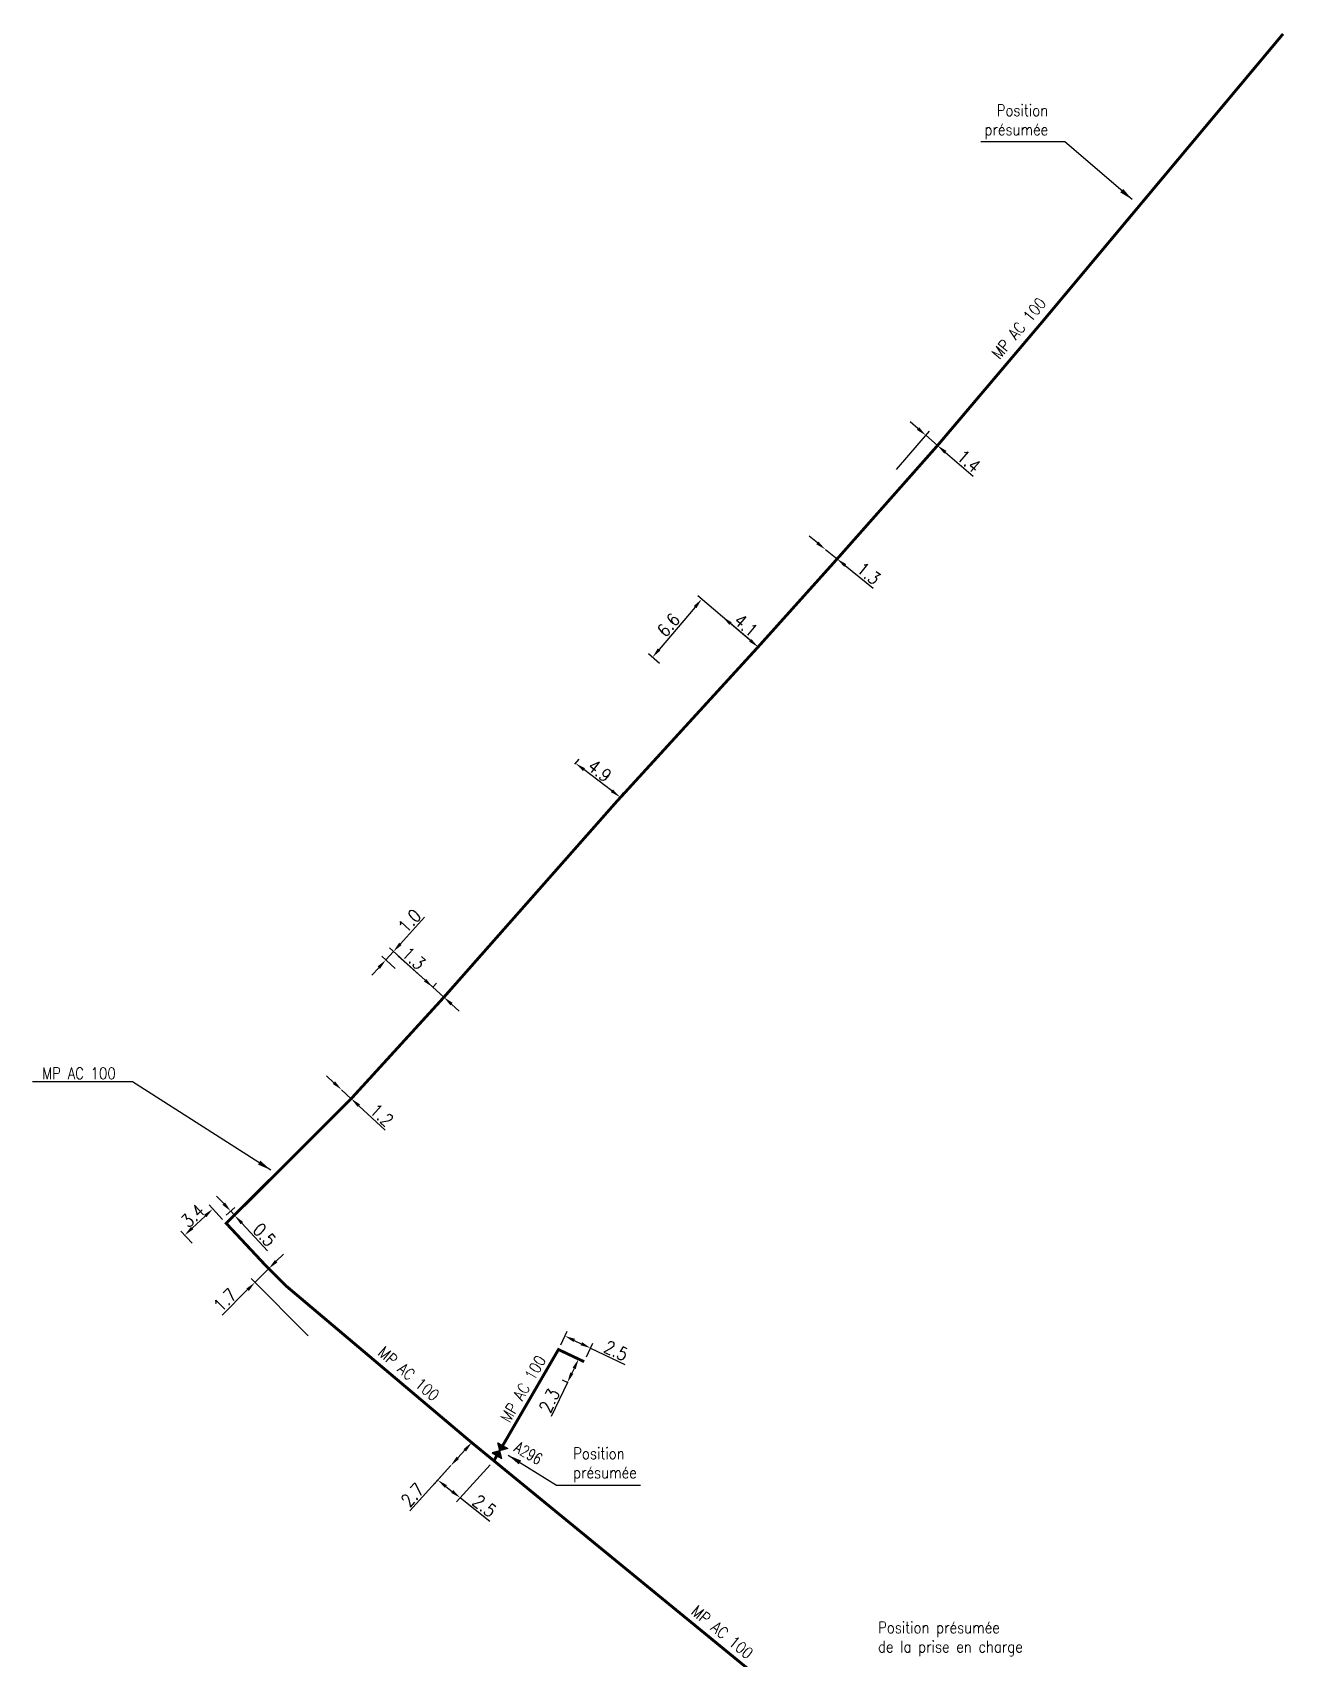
# Model space of a CAD drawing. Header units: millimetres. Extents: x 185000 to 186005, y 127000 to 128000.
# Drawn here: x 185891.1 to 186000.1, y 127480.8 to 127622.3 of the extents above; entities that cross this region are included whole.
import ezdxf
from ezdxf.enums import TextEntityAlignment as Align

# ---------------------------------------------------------------- set-up
doc = ezdxf.new("R2010")
doc.units = ezdxf.units.MM
doc.header["$PDMODE"] = 34
doc.layers.get('0').update_dxf_attribs({"linetype": 'CONTINUOUS'})
doc.layers.get('DEFPOINTS').update_dxf_attribs({"linetype": 'CONTINUOUS'})
doc.layers.add('G_120', color=4, linetype='CONTINUOUS')
doc.layers.add('G_300', color=7, linetype='CONTINUOUS')
doc.styles.add('G_ROMANS', font='ROMANS.SHX', dxfattribs={"width": 0.75})
doc.styles.get("Standard").update_dxf_attribs({"font": 'romans.shx', "width": 0.85})
doc.linetypes.add('G_TYPB_AP', pattern='A,5,-0.3,["o",Standard,S=1.5,R=0,X=0,Y=-0.5],-1.65', length=6.95)
doc.dimstyles.get("Standard").update_dxf_attribs({"dimtxt": 1.5, "dimasz": 1.2, "dimexe": 0.625, "dimexo": 0.625, "dimgap": 0.25, "dimtad": 1, "dimdec": 1, "dimzin": 0, "dimdsep": 46, "dimtxsty": 'Standard', "dimcen": -0.5, "dimadec": 0, "dimazin": 0, "dimtfac": 1, "dimtdec": 1, "dimtmove": 0, "dimatfit": 3, "dimfxl": 0, "dimtolj": 1, "dimtzin": 0, "dimarcsym": 0})

# ---------------------------------------------------------------- blocks, each defined once
blk = doc.blocks.new('*D95')
at = {"layer": 'DEFPOINTS', "color": 0, "linetype": 'Continuous', "ltscale": 0.5, "transparency": 16777216}
for p in [(185921.89, 127541.56), (185923.07, 127540.49), (185926.95, 127538.32)]:
    blk.add_point(p, dxfattribs=at)
at = {"layer": 'G_120', "color": 0, "linetype": 'Continuous', "lineweight": -2, "ltscale": 0.5, "transparency": 16777216}
for p, q in [((185923.16, 127542.96), (185925.27, 127545.29)), ((185926.6, 127538.64), (185922.2, 127542.61)), ((185922.72, 127540.81), (185921.54, 127541.88)), ((185921.89, 127541.56), (185922.55, 127542.29)), ((185921.28, 127540.89), (185920.68, 127540.23))]:
    blk.add_line(p, q, dxfattribs=at)
at = {"layer": 'G_120', "color": 0, "linetype": 'Continuous', "ltscale": 0.5, "transparency": 16777216}
for points in [[(185923.05, 127543.06), (185923.27, 127542.86), (185922.55, 127542.29)], [(185921.17, 127541), (185921.39, 127540.79), (185921.89, 127541.56)]]:
    blk.add_solid(points, dxfattribs=at)
at = {"layer": 'G_120', "color": 0, "linetype": 'Continuous', "ltscale": 0.5, "transparency": 16777216, "insert": (185923.96, 127544.96), "char_height": 1.125, "attachment_point": 5, "rotation": 47.7948}
blk.add_mtext('\\A1;1.0', dxfattribs=at)
blk = doc.blocks.new('*D96')
at = {"layer": 'DEFPOINTS', "color": 0, "linetype": 'Continuous', "ltscale": 0.5, "transparency": 16777216}
for p in [(185918.04, 127530.27), (185918.04, 127530.27), (185918.88, 127529.49)]:
    blk.add_point(p, dxfattribs=at)
at = {"layer": 'G_120', "color": 0, "linetype": 'Continuous', "lineweight": -2, "ltscale": 0.5, "transparency": 16777216}
for p, q in [((185917.38, 127530.88), (185916.72, 127531.49)), ((185918.04, 127530.27), (185918.88, 127529.49)), ((185919.55, 127528.88), (185921.85, 127526.75))]:
    blk.add_line(p, q, dxfattribs=at)
at = {"layer": 'G_120', "color": 0, "linetype": 'Continuous', "ltscale": 0.5, "transparency": 16777216}
for points in [[(185917.48, 127530.99), (185917.28, 127530.77), (185918.04, 127530.27)], [(185919.65, 127528.99), (185919.44, 127528.77), (185918.88, 127529.49)]]:
    blk.add_solid(points, dxfattribs=at)
at = {"layer": 'G_120', "color": 0, "linetype": 'Continuous', "ltscale": 0.5, "transparency": 16777216, "insert": (185921.54, 127528.06), "char_height": 1.125, "attachment_point": 5, "rotation": 317.2978}
blk.add_mtext('\\A1;1.2', dxfattribs=at)
blk = doc.blocks.new('*D97')
at = {"layer": 'DEFPOINTS', "color": 0, "linetype": 'Continuous', "ltscale": 0.5, "transparency": 16777216}
for p in [(185908, 127518.64), (185904.38, 127517.61), (185905.35, 127516.57)]:
    blk.add_point(p, dxfattribs=at)
at = {"layer": 'G_120', "color": 0, "linetype": 'Continuous', "lineweight": -2, "ltscale": 0.5, "transparency": 16777216}
for p, q in [((185907.68, 127518.98), (185906.51, 127520.24)), ((185906.17, 127519.28), (185905.04, 127518.23)), ((185905.03, 127516.92), (185904.06, 127517.96))]:
    blk.add_line(p, q, dxfattribs=at)
at = {"layer": 'G_120', "color": 0, "linetype": 'Continuous', "ltscale": 0.5, "transparency": 16777216}
for points in [[(185906.07, 127519.39), (185906.27, 127519.17), (185906.83, 127519.9)], [(185904.93, 127518.34), (185905.14, 127518.12), (185904.38, 127517.61)]]:
    blk.add_solid(points, dxfattribs=at)
at = {"layer": 'G_120', "color": 0, "linetype": 'Continuous', "ltscale": 0.5, "transparency": 16777216, "insert": (185905.09, 127519.3), "char_height": 1.125, "attachment_point": 5, "rotation": 42.9482}
blk.add_mtext('\\A1;3.4', dxfattribs=at)
blk = doc.blocks.new('*D98')
at = {"layer": 'DEFPOINTS', "color": 0, "linetype": 'Continuous', "ltscale": 0.5, "transparency": 16777216}
for p in [(185907.64, 127519.02), (185908, 127518.64), (185908.39, 127519.7)]:
    blk.add_point(p, dxfattribs=at)
at = {"layer": 'G_120', "color": 0, "linetype": 'Continuous', "lineweight": -2, "ltscale": 0.5, "transparency": 16777216}
for p, q in [((185907.78, 127520.36), (185907.16, 127521.02)), ((185907.99, 127519.34), (185908.74, 127520.01)), ((185908.35, 127518.96), (185909.09, 127519.63)), ((185908.39, 127519.7), (185908.74, 127519.32)), ((185909.36, 127518.66), (185911.59, 127516.26))]:
    blk.add_line(p, q, dxfattribs=at)
at = {"layer": 'G_120', "color": 0, "linetype": 'Continuous', "ltscale": 0.5, "transparency": 16777216}
for points in [[(185907.89, 127520.46), (185907.67, 127520.25), (185908.39, 127519.7)], [(185909.47, 127518.76), (185909.25, 127518.56), (185908.74, 127519.32)]]:
    blk.add_solid(points, dxfattribs=at)
at = {"layer": 'G_120', "color": 0, "linetype": 'Continuous', "ltscale": 0.5, "transparency": 16777216, "insert": (185911.33, 127517.64), "char_height": 1.125, "attachment_point": 5, "rotation": 312.9482}
blk.add_mtext('\\A1;0.5', dxfattribs=at)
blk = doc.blocks.new('*D99')
at = {"layer": 'DEFPOINTS', "color": 0, "linetype": 'Continuous', "ltscale": 0.5, "transparency": 16777216}
for p in [(185910.5, 127513.5), (185913.18, 127513.22), (185915.47, 127508.52)]:
    blk.add_point(p, dxfattribs=at)
at = {"layer": 'G_120', "color": 0, "linetype": 'Continuous', "lineweight": -2, "ltscale": 0.5, "transparency": 16777216}
for p, q in [((185912.34, 127515.34), (185912.98, 127515.97)), ((185911.7, 127514.7), (185910.5, 127513.5)), ((185912.85, 127513.55), (185911.37, 127515.03)), ((185909.86, 127512.87), (185907.64, 127510.65)), ((185915.13, 127508.86), (185910.17, 127513.83))]:
    blk.add_line(p, q, dxfattribs=at)
at = {"layer": 'G_120', "color": 0, "linetype": 'Continuous', "ltscale": 0.5, "transparency": 16777216}
for points in [[(185912.23, 127515.44), (185912.45, 127515.23), (185911.7, 127514.7)], [(185909.76, 127512.97), (185909.97, 127512.76), (185910.5, 127513.5)]]:
    blk.add_solid(points, dxfattribs=at)
at = {"layer": 'G_120', "color": 0, "linetype": 'Continuous', "ltscale": 0.5, "transparency": 16777216, "insert": (185907.9, 127511.97), "char_height": 1.125, "attachment_point": 5, "rotation": 44.9346}
blk.add_mtext('\\A1;1.7', dxfattribs=at)
blk = doc.blocks.new('*D100')
at = {"layer": 'DEFPOINTS', "color": 0, "linetype": 'Continuous', "ltscale": 0.5, "transparency": 16777216}
for p in [(185929.37, 127499.56), (185927.55, 127497.56), (185927.55, 127497.56)]:
    blk.add_point(p, dxfattribs=at)
at = {"layer": 'G_120', "color": 0, "linetype": 'Continuous', "lineweight": -2, "ltscale": 0.5, "transparency": 16777216}
for p, q in [((185928.76, 127498.89), (185928.16, 127498.23)), ((185927.55, 127497.56), (185923.98, 127493.62))]:
    blk.add_line(p, q, dxfattribs=at)
at = {"layer": 'G_120', "color": 0, "linetype": 'Continuous', "ltscale": 0.5, "transparency": 16777216}
for points in [[(185928.65, 127498.99), (185928.88, 127498.79), (185929.37, 127499.56)], [(185928.05, 127498.33), (185928.27, 127498.13), (185927.55, 127497.56)]]:
    blk.add_solid(points, dxfattribs=at)
at = {"layer": 'G_120', "color": 0, "linetype": 'Continuous', "ltscale": 0.5, "transparency": 16777216, "insert": (185924.22, 127495), "char_height": 1.125, "attachment_point": 5, "rotation": 47.795}
blk.add_mtext('\\A1;2.7', dxfattribs=at)
blk = doc.blocks.new('*D101')
at = {"layer": 'DEFPOINTS', "color": 0, "linetype": 'Continuous', "ltscale": 0.5, "transparency": 16777216}
for p in [(185927.56, 127497.56), (185931.3, 127497.98), (185926.41, 127496.3)]:
    blk.add_point(p, dxfattribs=at)
at = {"layer": 'G_120', "color": 0, "linetype": 'Continuous', "lineweight": -2, "ltscale": 0.5, "transparency": 16777216}
for p, q in [((185927.24, 127497.21), (185926.1, 127495.95)), ((185930.99, 127497.63), (185928.06, 127494.4)), ((185927.12, 127495.74), (185927.67, 127495.31)), ((185928.38, 127494.75), (185930.95, 127492.72))]:
    blk.add_line(p, q, dxfattribs=at)
at = {"layer": 'G_120', "color": 0, "linetype": 'Continuous', "ltscale": 0.5, "transparency": 16777216}
for points in [[(185927.21, 127495.86), (185927.03, 127495.63), (185926.41, 127496.3)], [(185927.76, 127495.43), (185927.58, 127495.19), (185928.38, 127494.75)]]:
    blk.add_solid(points, dxfattribs=at)
at = {"layer": 'G_120', "color": 0, "linetype": 'Continuous', "ltscale": 0.5, "transparency": 16777216, "insert": (185930.48, 127494.05), "char_height": 1.125, "attachment_point": 5, "rotation": 321.6955}
blk.add_mtext('\\A1;2.5', dxfattribs=at)
blk = doc.blocks.new('*D102')
at = {"layer": 'DEFPOINTS', "color": 0, "linetype": 'Continuous', "ltscale": 0.5, "transparency": 16777216}
for p in [(185939.16, 127506.6), (185937.7, 127504.79), (185938.19, 127504.55)]:
    blk.add_point(p, dxfattribs=at)
at = {"layer": 'G_120', "color": 0, "linetype": 'Continuous', "lineweight": -2, "ltscale": 0.5, "transparency": 16777216}
for p, q in [((185938.74, 127506.8), (185938.25, 127507.03)), ((185938.28, 127506.02), (185938.09, 127505.6)), ((185937.7, 127504.79), (185936.29, 127501.83)), ((185937.77, 127504.76), (185937.28, 127504.99))]:
    blk.add_line(p, q, dxfattribs=at)
at = {"layer": 'G_120', "color": 0, "linetype": 'Continuous', "ltscale": 0.5, "transparency": 16777216}
for points in [[(185937.95, 127505.67), (185938.22, 127505.54), (185937.7, 127504.79)], [(185938.15, 127506.08), (185938.42, 127505.95), (185938.67, 127506.83)]]:
    blk.add_solid(points, dxfattribs=at)
at = {"layer": 'G_120', "color": 0, "linetype": 'Continuous', "ltscale": 0.5, "transparency": 16777216, "insert": (185936.13, 127503.22), "char_height": 1.125, "attachment_point": 5, "rotation": 64.6041}
blk.add_mtext('\\A1;2.3', dxfattribs=at)
blk = doc.blocks.new('*D103')
at = {"layer": 'DEFPOINTS', "color": 0, "linetype": 'Continuous', "ltscale": 0.5, "transparency": 16777216}
for p in [(185936.92, 127507.66), (185939.72, 127507.78), (185939.16, 127506.6)]:
    blk.add_point(p, dxfattribs=at)
at = {"layer": 'G_120', "color": 0, "linetype": 'Continuous', "lineweight": -2, "ltscale": 0.5, "transparency": 16777216}
for p, q in [((185937.12, 127508.08), (185937.68, 127509.26)), ((185938.3, 127508.45), (185938.91, 127508.16)), ((185939.36, 127507.02), (185939.92, 127508.2)), ((185939.72, 127507.78), (185942.69, 127506.37))]:
    blk.add_line(p, q, dxfattribs=at)
at = {"layer": 'G_120', "color": 0, "linetype": 'Continuous', "ltscale": 0.5, "transparency": 16777216}
for points in [[(185938.36, 127508.59), (185938.23, 127508.32), (185937.48, 127508.84)], [(185938.98, 127508.3), (185938.85, 127508.03), (185939.72, 127507.78)]]:
    blk.add_solid(points, dxfattribs=at)
at = {"layer": 'G_120', "color": 0, "linetype": 'Continuous', "ltscale": 0.5, "transparency": 16777216, "insert": (185941.93, 127507.56), "char_height": 1.125, "attachment_point": 5, "rotation": 334.6035}
blk.add_mtext('\\A1;2.5', dxfattribs=at)
blk = doc.blocks.new('*D113')
at = {"layer": 'DEFPOINTS', "color": 0, "linetype": 'Continuous', "ltscale": 0.5, "transparency": 16777216}
for p in [(185938.08, 127558.22), (185938.42, 127558.67), (185941.93, 127555.28)]:
    blk.add_point(p, dxfattribs=at)
at = {"layer": 'G_120', "color": 0, "linetype": 'Continuous', "lineweight": -2, "ltscale": 0.5, "transparency": 16777216}
for p, q in [((185938.36, 127558.59), (185938.71, 127559.05)), ((185941.57, 127556.28), (185939.14, 127558.13)), ((185942.22, 127555.65), (185942.57, 127556.11))]:
    blk.add_line(p, q, dxfattribs=at)
at = {"layer": 'G_120', "color": 0, "linetype": 'Continuous', "ltscale": 0.5, "transparency": 16777216}
for points in [[(185939.23, 127558.25), (185939.05, 127558.01), (185938.42, 127558.67)], [(185941.66, 127556.4), (185941.48, 127556.16), (185942.28, 127555.74)]]:
    blk.add_solid(points, dxfattribs=at)
at = {"layer": 'G_120', "color": 0, "linetype": 'Continuous', "ltscale": 0.5, "transparency": 16777216, "insert": (185940.51, 127558.02), "char_height": 1.125, "attachment_point": 5, "rotation": 322.7306}
blk.add_mtext('\\A1;4.9', dxfattribs=at)
blk = doc.blocks.new('*D114')
at = {"layer": 'DEFPOINTS', "color": 0, "linetype": 'Continuous', "ltscale": 0.5, "transparency": 16777216}
for p in [(185945.11, 127567.9), (185954.3, 127568.8), (185946.09, 127567.07)]:
    blk.add_point(p, dxfattribs=at)
at = {"layer": 'G_120', "color": 0, "linetype": 'Continuous', "lineweight": -2, "ltscale": 0.5, "transparency": 16777216}
for p, q in [((185948.81, 127572.27), (185945.69, 127568.59)), ((185953.94, 127569.1), (185949.04, 127573.26)), ((185945.73, 127567.37), (185944.75, 127568.2))]:
    blk.add_line(p, q, dxfattribs=at)
at = {"layer": 'G_120', "color": 0, "linetype": 'Continuous', "ltscale": 0.5, "transparency": 16777216}
for points in [[(185948.7, 127572.37), (185948.93, 127572.17), (185949.39, 127572.96)], [(185945.57, 127568.68), (185945.8, 127568.49), (185945.11, 127567.9)]]:
    blk.add_solid(points, dxfattribs=at)
at = {"layer": 'G_120', "color": 0, "linetype": 'Continuous', "ltscale": 0.5, "transparency": 16777216, "insert": (185946.5, 127570.71), "char_height": 1.125, "attachment_point": 5, "rotation": 49.7019}
blk.add_mtext('\\A1;6.6', dxfattribs=at)
blk = doc.blocks.new('*D115')
at = {"layer": 'DEFPOINTS', "color": 0, "linetype": 'Continuous', "ltscale": 0.5, "transparency": 16777216}
for p in [(185960.16, 127577.29), (185960.16, 127577.29), (185961.18, 127576.46)]:
    blk.add_point(p, dxfattribs=at)
at = {"layer": 'G_120', "color": 0, "linetype": 'Continuous', "lineweight": -2, "ltscale": 0.5, "transparency": 16777216}
for p, q in [((185959.46, 127577.86), (185958.76, 127578.43)), ((185960.16, 127577.29), (185961.18, 127576.46)), ((185961.88, 127575.89), (185964.32, 127573.91))]:
    blk.add_line(p, q, dxfattribs=at)
at = {"layer": 'G_120', "color": 0, "linetype": 'Continuous', "ltscale": 0.5, "transparency": 16777216}
for points in [[(185959.55, 127577.97), (185959.36, 127577.74), (185960.16, 127577.29)], [(185961.97, 127576.01), (185961.79, 127575.78), (185961.18, 127576.46)]]:
    blk.add_solid(points, dxfattribs=at)
at = {"layer": 'G_120', "color": 0, "linetype": 'Continuous', "ltscale": 0.5, "transparency": 16777216, "insert": (185963.92, 127575.2), "char_height": 1.125, "attachment_point": 5, "rotation": 320.9361}
blk.add_mtext('\\A1;1.3', dxfattribs=at)
blk = doc.blocks.new('*D116')
at = {"layer": 'DEFPOINTS', "color": 0, "linetype": 'Continuous', "ltscale": 0.5, "transparency": 16777216}
for p in [(185951.21, 127571.42), (185951.21, 127571.42), (185954.3, 127568.8)]:
    blk.add_point(p, dxfattribs=at)
at = {"layer": 'G_120', "color": 0, "linetype": 'Continuous', "lineweight": -2, "ltscale": 0.5, "transparency": 16777216}
blk.add_line((185953.61, 127569.38), (185951.9, 127570.83), dxfattribs=at)
at = {"layer": 'G_120', "color": 0, "linetype": 'Continuous', "ltscale": 0.5, "transparency": 16777216}
for points in [[(185952, 127570.95), (185951.8, 127570.72), (185951.21, 127571.42)], [(185953.71, 127569.49), (185953.52, 127569.26), (185954.3, 127568.8)]]:
    blk.add_solid(points, dxfattribs=at)
at = {"layer": 'G_120', "color": 0, "linetype": 'Continuous', "ltscale": 0.5, "transparency": 16777216, "insert": (185953.24, 127570.68), "char_height": 1.125, "attachment_point": 5, "rotation": 319.7019}
blk.add_mtext('\\A1;4.1', dxfattribs=at)
blk = doc.blocks.new('*D117')
at = {"layer": 'DEFPOINTS', "color": 0, "linetype": 'Continuous', "ltscale": 0.5, "transparency": 16777216}
for p in [(185968.9, 127587.22), (185969.92, 127586.33), (185966.03, 127583.9)]:
    blk.add_point(p, dxfattribs=at)
at = {"layer": 'G_120', "color": 0, "linetype": 'Continuous', "lineweight": -2, "ltscale": 0.5, "transparency": 16777216}
for p, q in [((185968.22, 127587.8), (185967.54, 127588.39)), ((185966.34, 127584.25), (185969.21, 127587.57)), ((185968.9, 127587.22), (185969.92, 127586.33)), ((185970.6, 127585.74), (185973.01, 127583.66))]:
    blk.add_line(p, q, dxfattribs=at)
at = {"layer": 'G_120', "color": 0, "linetype": 'Continuous', "ltscale": 0.5, "transparency": 16777216}
for points in [[(185968.32, 127587.92), (185968.12, 127587.69), (185968.9, 127587.22)], [(185970.7, 127585.86), (185970.5, 127585.63), (185969.92, 127586.33)]]:
    blk.add_solid(points, dxfattribs=at)
at = {"layer": 'G_120', "color": 0, "linetype": 'Continuous', "ltscale": 0.5, "transparency": 16777216, "insert": (185972.64, 127584.97), "char_height": 1.125, "attachment_point": 5, "rotation": 319.1206}
blk.add_mtext('\\A1;1.4', dxfattribs=at)
blk = doc.blocks.new('G_300_04')
at = {"linetype": 'Continuous'}
h = blk.add_hatch(color=0, dxfattribs=at)
h.paths.add_polyline_path([(-0.5, 0.5), (-0.5, -0.5), (0, 0)])
h.paths.add_polyline_path([(0.5, 0.5), (0, 0), (0.5, -0.5)])
at = {"color": 0, "linetype": 'Continuous', "flags": 128}
blk.add_lwpolyline([(-0.5, -0.5), (0.5, 0.5), (0.5, -0.5), (-0.5, 0.5)], close=True, dxfattribs=at)
at = {"color": 0, "linetype": 'Continuous', "width": 0.75}
blk.add_attdef('NUM', text='', height=1, dxfattribs=at).set_placement((0, 1.78), align=Align.MIDDLE_CENTER)
at = {"color": 0, "linetype": 'Continuous', "width": 0.75, "flags": 3}
for tag, p in [('DEF_LEG', (0, -5)), ('DEF_COUP', (0, -7.5)), ('DEF_TYPE', (0, -10))]:
    blk.add_attdef(tag, text='', height=1.2, dxfattribs=at).set_placement(p, align=Align.MIDDLE)
blk = doc.blocks.new('*D593')
at = {"layer": 'DEFPOINTS', "color": 0, "linetype": 'Continuous', "ltscale": 0.5, "transparency": 16777216}
for p in [(185925.69, 127538.87), (185925.98, 127539.19), (185926.95, 127538.32)]:
    blk.add_point(p, dxfattribs=at)
at = {"layer": 'G_120', "color": 0, "linetype": 'Continuous', "lineweight": -2, "ltscale": 0.5, "transparency": 16777216}
for p, q in [((185925.31, 127539.8), (185922.98, 127541.9)), ((185926, 127539.22), (185926.3, 127539.54)), ((185926.95, 127538.32), (185925.98, 127539.19)), ((185927.61, 127537.72), (185928.28, 127537.12))]:
    blk.add_line(p, q, dxfattribs=at)
at = {"layer": 'G_120', "color": 0, "linetype": 'Continuous', "ltscale": 0.5, "transparency": 16777216}
for points in [[(185925.41, 127539.91), (185925.21, 127539.69), (185925.98, 127539.19)], [(185927.71, 127537.83), (185927.51, 127537.61), (185926.95, 127538.32)]]:
    blk.add_solid(points, dxfattribs=at)
at = {"layer": 'G_120', "color": 0, "linetype": 'Continuous', "ltscale": 0.5, "transparency": 16777216, "insert": (185924.32, 127541.71), "char_height": 1.125, "attachment_point": 5, "rotation": 317.9093}
blk.add_mtext('\\A1;1.3', dxfattribs=at)

msp = doc.modelspace()

# ---------------------------------------------------------------- linework, layer by layer
at = {"layer": 'G_120', "linetype": 'G_TYPB_AP', "ltscale": 0.5}
msp.add_lwpolyline([(185960.05, 127474.45, 0.25, 0.25, 0), (185929.37, 127499.56, 0.25, 0.25, 0), (185913.18, 127513.22, 0.25, 0.25, 0), (185911.34, 127515.07, 0.25, 0.25, 0), (185908, 127518.64, 0.25, 0.25, 0), (185918.88, 127529.49, 0.25, 0.25, 0), (185926.95, 127538.32, 0.25, 0.25, 0), (185926.95, 127538.32, 0.25, 0.25, 0), (185941.93, 127555.28, 0.25, 0.25, 0), (185954.3, 127568.8, 0.25, 0.25, 0), (185961.18, 127576.46, 0.25, 0.25, 0), (185969.92, 127586.33, 0.25, 0.25, 0), (185978.96, 127597, 0.25, 0.25, 0), (186000, 127622.15, 0, 0, 0)], format="xyseb", dxfattribs=at)
at = {"layer": 'G_120', "linetype": 'G_TYPB_AP', "ltscale": 0.5, "const_width": 0.25}
msp.add_lwpolyline([(185932.07, 127499.3), (185936.92, 127507.66), (185939.16, 127506.6)], dxfattribs=at)
at = {"layer": 'G_120', "linetype": 'G_TYPB_AP', "ltscale": 0.5, "const_width": 0.25, "flags": 128}
msp.add_lwpolyline([(185931.3, 127497.98), (185931.56, 127498.43)], dxfattribs=at)

# ---------------------------------------------------------------- block references
at = {"layer": 'G_300'}
ref = msp.add_blockref('G_300_04', (185931.82, 127498.86), dxfattribs=dict(at, rotation=59.85629813521061))
ref.add_attrib('NUM', 'A296', dxfattribs={"layer": '0', "color": 0, "linetype": 'Continuous', "height": 1, "rotation": 329.8563, "style": 'G_ROMANS', "width": 0.75}).set_placement((185934.31, 127498.65), align=Align.MIDDLE)

# ---------------------------------------------------------------- texts
at = {"layer": 'G_120', "linetype": 'Continuous', "width": 0.85}
for rotation, p in [(49.8585, (185977, 127596.54)), (319.6407, (185923.89, 127505.56)), (59.8563, (185933.84, 127504.24)), (320.6933, (185951.18, 127483.07))]:
    msp.add_text('MP AC 100', height=1, rotation=rotation, dxfattribs=at).set_placement(p, align=Align.MIDDLE)
at = {"layer": 'G_120', "linetype": 'Continuous', "char_height": 1}
for s, insert, attachment_point in [('Position\\Pprésumée', (185979.55, 127614.5), 6), ('MP AC 100', (185898.38, 127531.7), 6), ('Position présumée\\Pde la prise en charge', (185964.74, 127482.47), 4)]:
    msp.add_mtext(s, dxfattribs=dict(at, insert=insert, attachment_point=attachment_point))
at = {"layer": 'G_300', "insert": (185938.2, 127497.62), "char_height": 1, "attachment_point": 4}
msp.add_mtext('Position\\Pprésumée', dxfattribs=at)

# ---------------------------------------------------------------- dimensions: what is measured, and where the dimension line sits
at = {"layer": 'G_120', "linetype": 'Continuous', "ltscale": 0.5}
for base, p1, p2, angle, picture, middle in [((185968.9, 127587.22), (185969.92, 127586.33), (185966.03, 127583.9), 319.1206, '*D117', (185972.15, 127584.41)), ((185960.16, 127577.29), (185961.18, 127576.46), (185960.16, 127577.29), 320.9361, '*D115', (185963.45, 127574.62)), ((185945.11, 127567.9), (185954.3, 127568.8), (185946.09, 127567.07), 49.7019, '*D114', (185947.07, 127570.22)), ((185938.4226, 127558.6742), (185941.9347, 127555.2806), (185938.0751, 127558.2176), 322.7306, '*D113', (185940.0602, 127557.4281)), ((185921.89, 127541.56), (185926.95, 127538.32), (185923.07, 127540.49), 47.7948, '*D95', (185924.51, 127544.46)), ((185925.98, 127539.19), (185926.95, 127538.32), (185925.69, 127538.87), 317.9093, '*D593', (185923.81, 127541.15)), ((185918.04, 127530.27), (185918.88, 127529.49), (185918.04, 127530.27), 317.2978, '*D96', (185921.03, 127527.51)), ((185904.38, 127517.61), (185908, 127518.64), (185905.35, 127516.57), 42.9482, '*D97', (185905.6, 127518.75)), ((185908.39, 127519.7), (185908, 127518.64), (185907.64, 127519.02), 312.9482, '*D98', (185910.78, 127517.13)), ((185910.5, 127513.5), (185913.18, 127513.22), (185915.47, 127508.52), 44.9346, '*D99', (185908.43, 127511.44)), ((185939.72, 127507.78), (185936.92, 127507.66), (185939.16, 127506.6), 154.6035, '*D103', (185941.61, 127506.88)), ((185937.7, 127504.79), (185939.16, 127506.6), (185938.19, 127504.55), 64.6041, '*D102', (185936.8, 127502.9)), ((185927.55, 127497.56), (185929.37, 127499.56), (185927.55, 127497.56), 47.795, '*D100', (185924.78, 127494.5))]:
    dim = msp.add_linear_dim(base=base, p1=p1, p2=p2, angle=angle, dimstyle='Standard', override={"dimscale": 0.75}, dxfattribs=at)
    dim.commit()
    dim.dimension.update_dxf_attribs({"geometry": picture, "text_midpoint": middle, "dimtype": 160})
dim = msp.add_linear_dim(base=(185951.2124, 127571.4164), p1=(185954.3013, 127568.797), p2=(185951.2124, 127571.4164), angle=319.7019, dimstyle='Standard', override={"dimscale": 0.75}, dxfattribs=at)
dim.commit()
dim.dimension.update_dxf_attribs({"geometry": '*D116', "text_midpoint": (185953.2419, 127570.6787)})
dim = msp.add_linear_dim(base=(185926.41, 127496.3), p1=(185931.3, 127497.98), p2=(185927.55, 127497.56), angle=321.6955, text='2.5', dimstyle='Standard', override={"dimscale": 0.75}, dxfattribs=at)
dim.commit()
dim.dimension.update_dxf_attribs({"geometry": '*D101', "text_midpoint": (185930.02, 127493.46), "dimtype": 160})

# ---------------------------------------------------------------- leaders
at = {"layer": 'G_120', "linetype": 'Continuous', "annotation_type": 0, "has_hookline": 1, "hookline_direction": 1}
for points, text_width in [([(185986.87, 127607.73), (185981, 127612.75), (185979.8, 127612.75)], 5.87), ([(185911.88, 127523.28), (185899.83, 127530.95), (185898.63, 127530.95)], 7.25)]:
    msp.add_leader(points, dimstyle='Standard', dxfattribs=dict(at, text_width=text_width))
at = {"layer": 'G_300', "annotation_type": 0, "has_hookline": 1, "hookline_direction": 0, "text_width": 5.87}
msp.add_leader([(185932.55, 127498.46), (185936.75, 127495.87), (185937.95, 127495.87)], dimstyle='Standard', dxfattribs=at)

doc.saveas('drawing.dxf')
